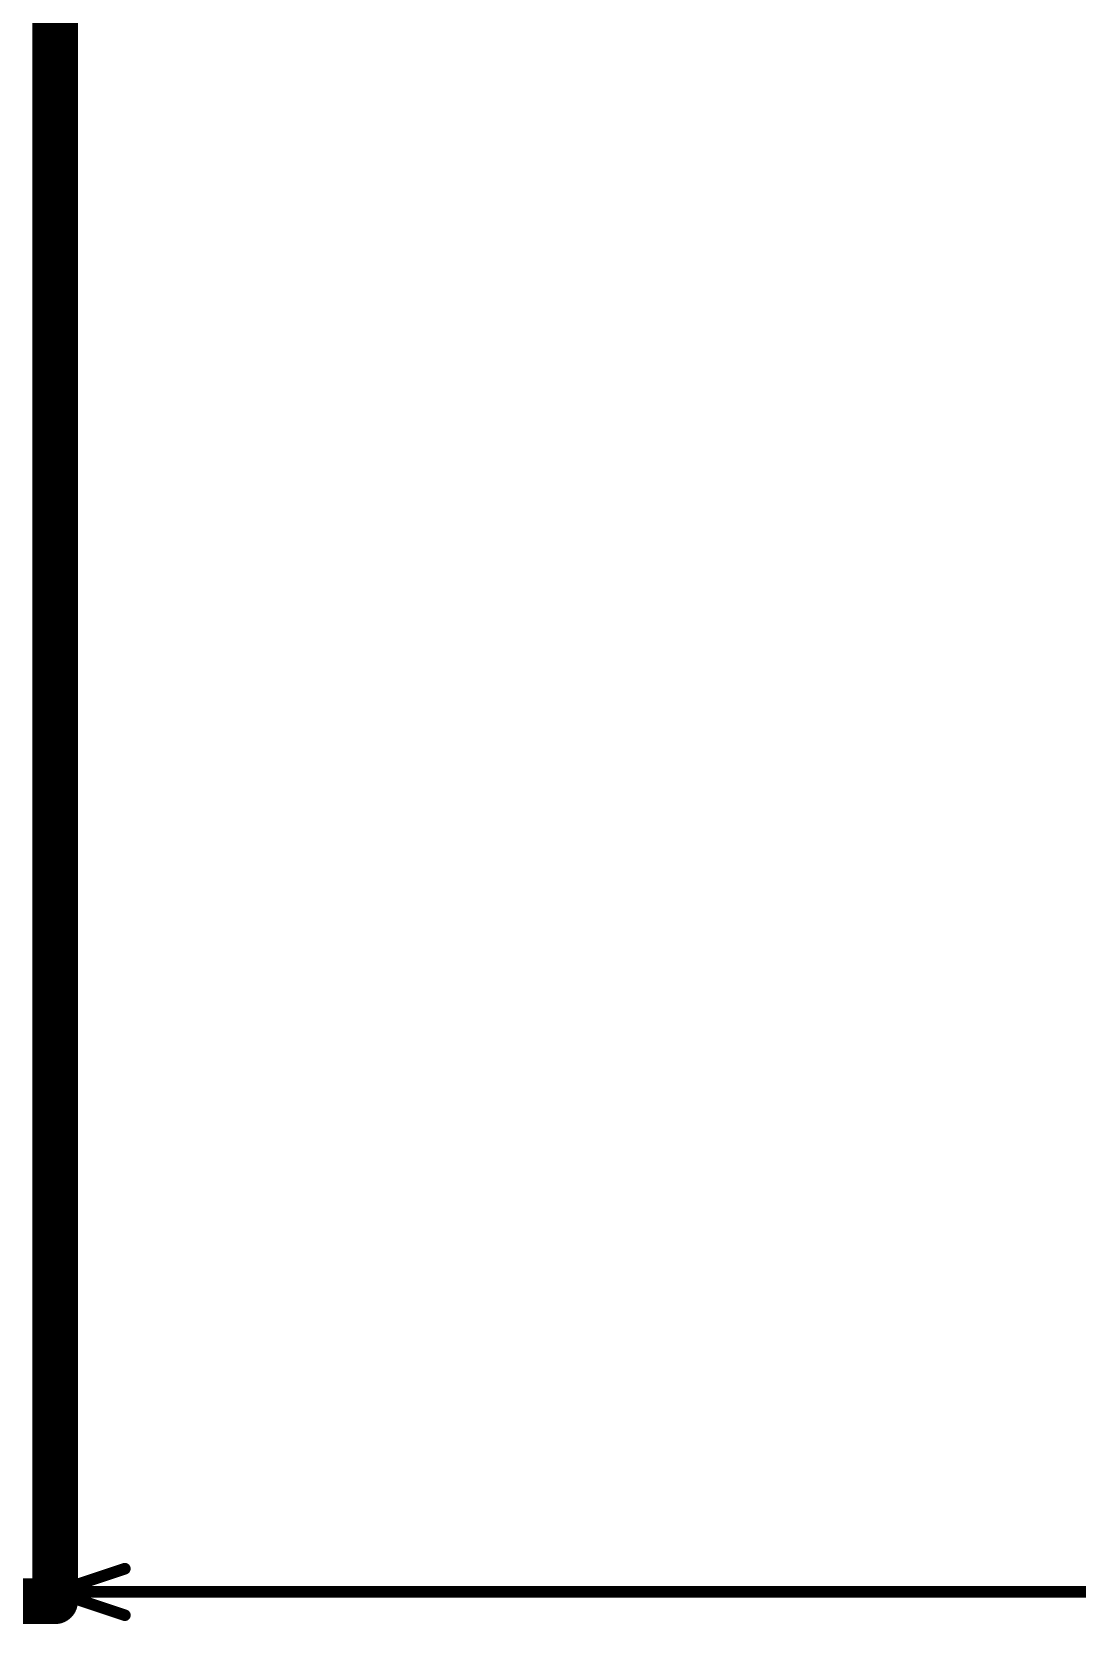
# Model space of a CAD drawing. Header units: millimetres. Extents: x -1.62 to 7.16, y -0.1 to 4.29.
# Drawn here: x 0.417 to 1.316, y -0.075 to 1.295 of the extents above; entities that cross this region are included whole.
import ezdxf

# ---------------------------------------------------------------- set-up
doc = ezdxf.new("R2010")
doc.units = ezdxf.units.MM
doc.header["$MEASUREMENT"] = 0
doc.layers.add('Mechanical1', color=6, linetype='Continuous')
doc.layers.add('Mechanical2', color=216, linetype='Continuous')

msp = doc.modelspace()

# ---------------------------------------------------------------- linework, layer by layer
at = {"layer": 'Mechanical1', "const_width": 0.01}
for points in [[(0.437, -0.047), (0.497, -0.027)], [(0.437, -0.057), (0.437, -0.045)], [(0.437, -0.047), (2.4411, -0.047)], [(0.437, -0.047), (0.497, -0.067)]]:
    msp.add_lwpolyline(points, dxfattribs=at)
at = {"layer": 'Mechanical1', "const_width": 0.005}
for points in [[(0.4945, -0.027, 1), (0.4995, -0.027, 1)], [(0.4345, -0.045, 1), (0.4395, -0.045, 1)], [(0.4345, -0.047, 1), (0.4395, -0.047, 1)], [(0.4345, -0.047, 1), (0.4395, -0.047, 1)], [(0.4345, -0.047, 1), (0.4395, -0.047, 1)], [(0.4345, -0.057, 1), (0.4395, -0.057, 1)], [(0.4945, -0.067, 1), (0.4995, -0.067, 1)]]:
    msp.add_lwpolyline(points, format="xyb", close=True, dxfattribs=at)
at = {"layer": 'Mechanical2', "const_width": 0.0394}
for points in [[(0.437, 1.568), (0.437, -0.055)], [(-1.1428, -0.055), (0.437, -0.055)]]:
    msp.add_lwpolyline(points, dxfattribs=at)
at = {"layer": 'Mechanical2', "const_width": 0.0197}
msp.add_lwpolyline([(0.4272, -0.055, 1), (0.4468, -0.055, 1)], format="xyb", close=True, dxfattribs=at)
msp.add_lwpolyline([(0.4272, -0.055, 1), (0.4468, -0.055, 1)], format="xyb", close=True, dxfattribs=at)

doc.saveas('drawing.dxf')
